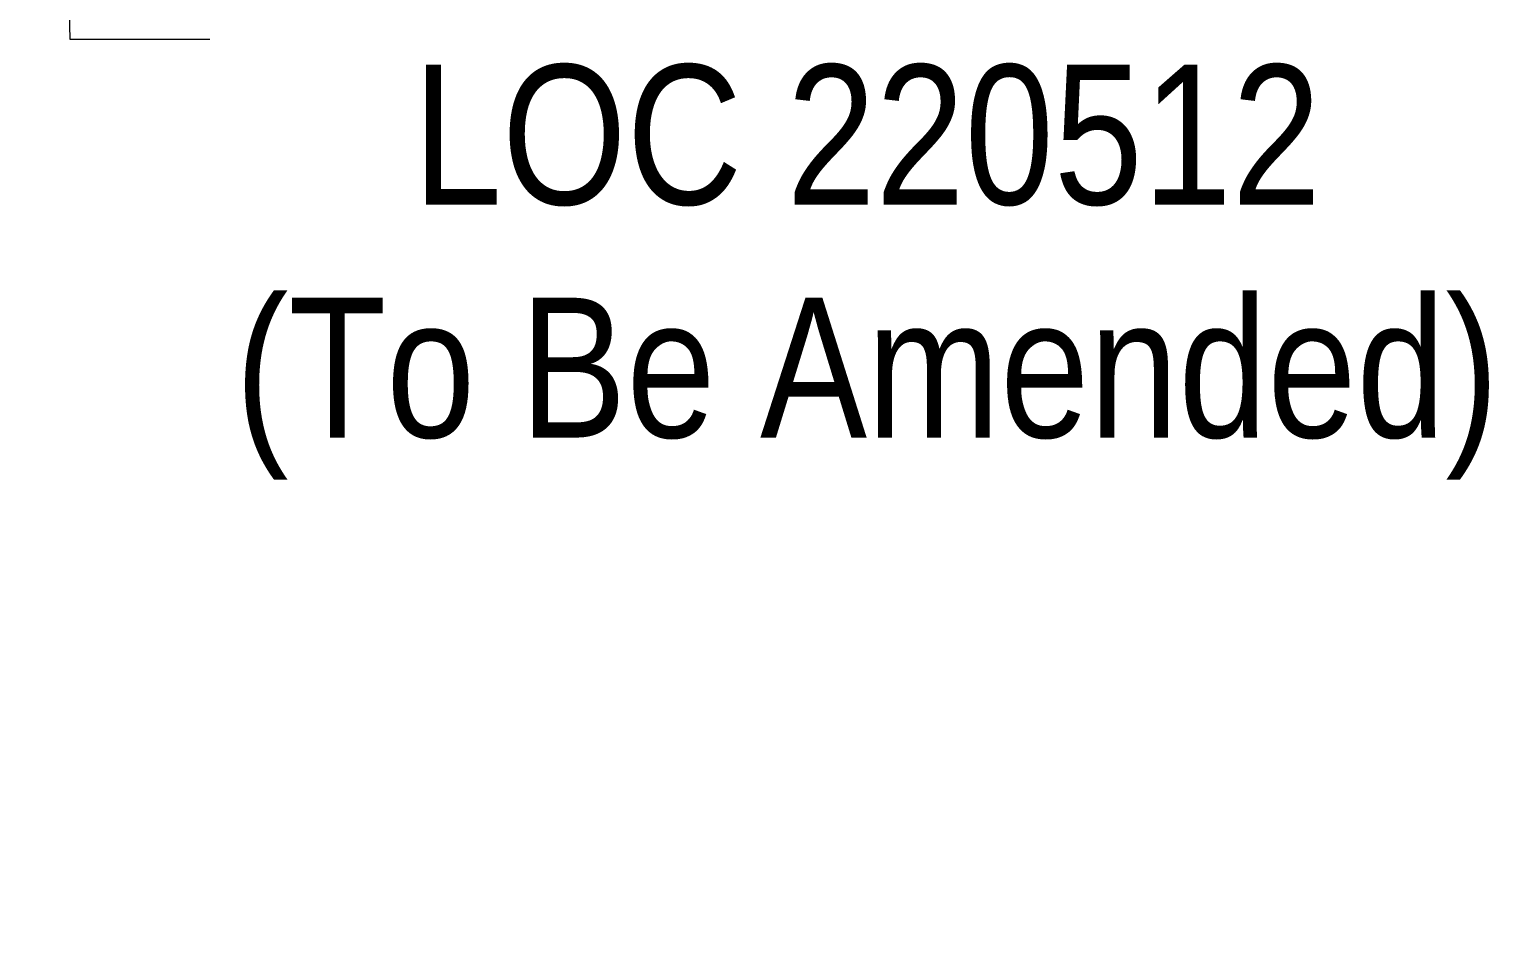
# Model space of a CAD drawing. Extents: x 538089 to 546766, y 6046620 to 6052605.
# Drawn here: x 541346.5 to 541450.9, y 6047662.9 to 6047728.6 of the extents above; entities that cross this region are included whole.
import ezdxf

# ---------------------------------------------------------------- set-up
doc = ezdxf.new("R2010")
doc.units = 0
doc.header["$LTSCALE"] = 5
doc.layers.add('C-AR-T', color=13, linetype='Continuous', lineweight=9)
doc.styles.add('80CG', font='ARIALN.TTF', dxfattribs={"height": 10})
doc.dimstyles.new('Compass 5 000', dxfattribs={"dimscale": 5, "dimtxt": 9, "dimasz": 2, "dimexe": 0.2, "dimexo": 0.0625, "dimgap": 0.5, "dimtad": 0, "dimtih": 1, "dimtoh": 1, "dimzin": 0, "dimdsep": 46, "dimtxsty": '80CG', "dimcen": 0.1, "dimse1": 1, "dimse2": 1, "dimclrd": 256, "dimclrt": 256, "dimaunit": 1, "dimadec": 4, "dimazin": 0, "dimtfac": 0.06, "dimtofl": 0, "dimtmove": 0, "dimatfit": 1, "dimfxl": 0.2, "dimtolj": 1, "dimtzin": 0, "dimlwd": -1, "dimarcsym": 0})

# ---------------------------------------------------------------- blocks, each defined once
blk = doc.blocks.new('*D491')
at = {"layer": 'C-AR-T', "transparency": 16777216}
for p, q in [((541348.13, 6047781.06), (541347.89, 6047791.06)), ((541348.72, 6047756.07), (541349.38, 6047727.91)), ((541349.38, 6047727.91), (541359.38, 6047727.91))]:
    blk.add_line(p, q, dxfattribs=at)
for points in [[(541349.8, 6047781.1), (541346.46, 6047781.02), (541348.36, 6047771.06)], [(541350.38, 6047756.11), (541347.05, 6047756.03), (541348.48, 6047766.07)]]:
    blk.add_solid(points, dxfattribs=at)
at = {"layer": 'C-AR-T', "transparency": 16777216, "insert": (541406.4, 6047727.91), "char_height": 10, "attachment_point": 5, "style": '80CG'}
blk.add_mtext('\\A1;Murphy\\P5.00 A/R\\PLOC 220512\\P(To Be Amended)', dxfattribs=at)

msp = doc.modelspace()

# ---------------------------------------------------------------- dimensions: what is measured, and where the dimension line sits
at = {"layer": 'C-AR-T', "color": 2}
dim = msp.add_linear_dim(base=(541348.482, 6047766.066), p1=(541384.576, 6047771.913), p2=(541384.693, 6047766.917), angle=271.3474, text='Murphy\\P5.00 A/R\\PLOC 220512\\P(To Be Amended)', dimstyle='Compass 5 000', dxfattribs=at)
dim.commit()
dim.dimension.update_dxf_attribs({"geometry": '*D491', "text_midpoint": (541406.395, 6047727.913), "dimtype": 161})

doc.saveas('drawing.dxf')
